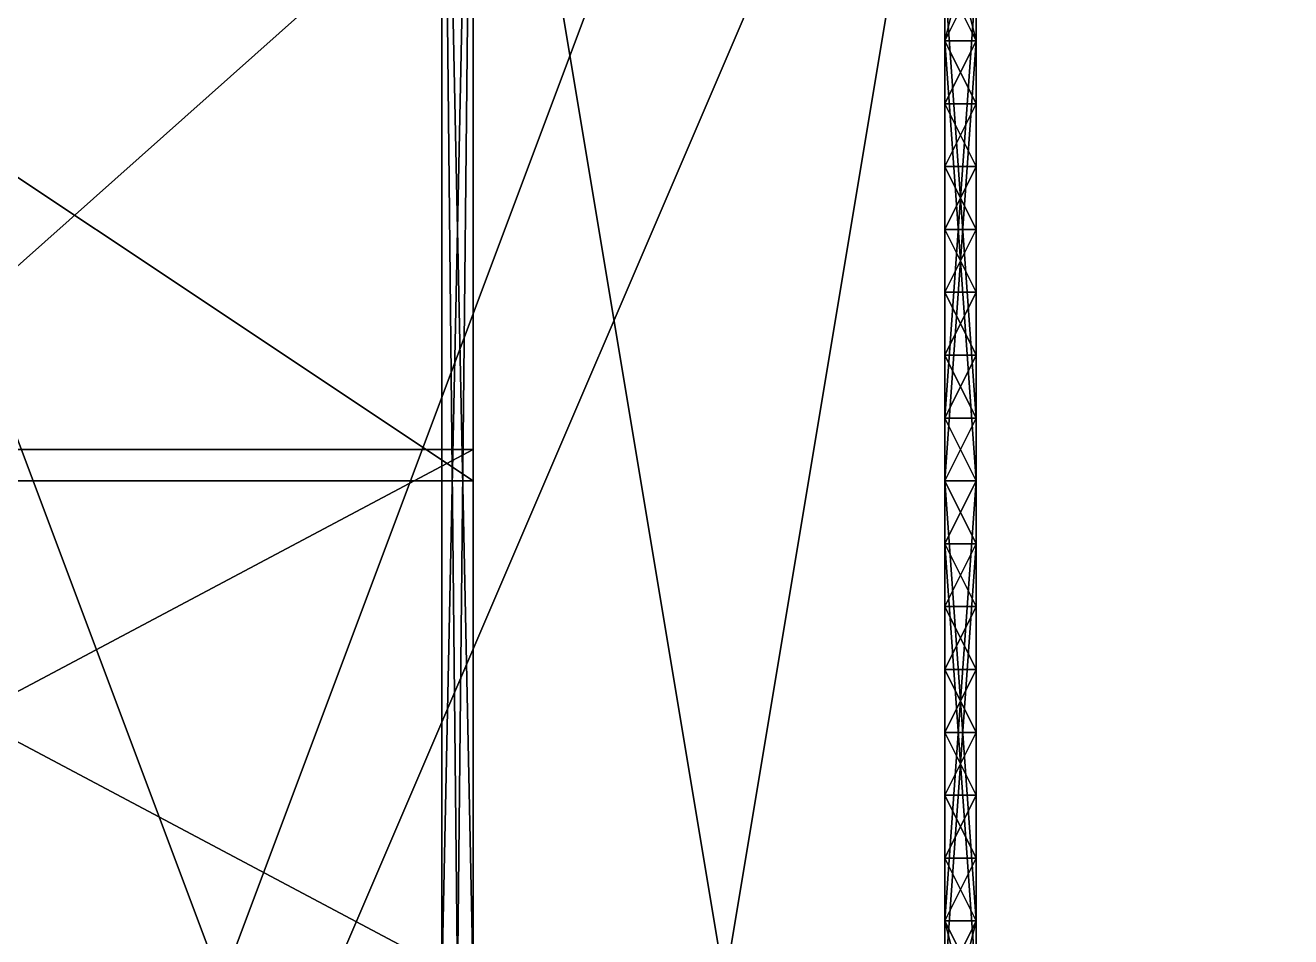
# Model space of a CAD drawing. Extents: x -3136 to 3456, y -896 to 5632.
# Drawn here: x -484 to 160, y 1048 to 1512 of the extents above; entities that cross this region are included whole.
import ezdxf

# ---------------------------------------------------------------- set-up
doc = ezdxf.new("R2010")
doc.units = 0

msp = doc.modelspace()

# ---------------------------------------------------------------- meshes
at = {"layer": 'OBJECT002', "color": 50}
mesh = msp.add_polyface(dxfattribs=at)
corners = [(-272, 256, 128), (-272, 1792, 128), (-256, 1792, 128), (-256, 256, 128), (-272, 1792), (-272, 256), (-256, 256), (-256, 1792)]
mesh.append_faces([[corners[k] for k in face] for face in [(1, 3, 0), (5, 7, 4), (4, 0, 5), (6, 2, 7), (7, 1, 4), (5, 3, 6)]], dxfattribs={"vtx0": -1})
mesh.append_faces([[corners[k] for k in face] for face in [(1, 2, 3), (5, 6, 7), (4, 1, 0), (6, 3, 2), (7, 2, 1), (5, 0, 3)]], dxfattribs={"vtx2": -1})
at = {"layer": 'OBJECT003', "color": 50}
mesh = msp.add_polyface(dxfattribs=at)
corners = [(-272, 256, 416), (-272, 1792, 416), (-256, 1792, 416), (-256, 256, 416), (-272, 1792, 288), (-272, 256, 288), (-256, 256, 288), (-256, 1792, 288)]
mesh.append_faces([[corners[k] for k in face] for face in [(1, 3, 0), (5, 7, 4), (4, 0, 5), (6, 2, 7), (7, 1, 4), (5, 3, 6)]], dxfattribs={"vtx0": -1})
mesh.append_faces([[corners[k] for k in face] for face in [(1, 2, 3), (5, 6, 7), (4, 1, 0), (6, 3, 2), (7, 2, 1), (5, 0, 3)]], dxfattribs={"vtx2": -1})
at = {"layer": 'OBJECT008', "color": 50}
mesh = msp.add_polyface(dxfattribs=at)
corners = [(-272, 1024, 560), (-272, 1792, 560), (-256, 1792, 560), (-256, 1024, 560), (-272, 1792, 432), (-272, 1024, 432), (-256, 1024, 432), (-256, 1792, 432)]
mesh.append_faces([[corners[k] for k in face] for face in [(1, 3, 0), (5, 7, 4), (4, 0, 5), (6, 2, 7), (7, 1, 4), (5, 3, 6)]], dxfattribs={"vtx0": -1})
mesh.append_faces([[corners[k] for k in face] for face in [(1, 2, 3), (5, 6, 7), (4, 1, 0), (6, 3, 2), (7, 2, 1), (5, 0, 3)]], dxfattribs={"vtx2": -1})
at = {"layer": 'OBJECT018', "color": 50}
mesh = msp.add_polyface(dxfattribs=at)
corners = [(-256, 1024, 576), (-768, 1024, 576), (-768, 1296, 576), (-256, 1296, 576), (-256, 1296, 560), (-768, 1296, 560), (-768, 1024, 560), (-256, 1024, 560)]
mesh.append_faces([[corners[k] for k in face] for face in [(1, 3, 0), (5, 7, 4), (5, 1, 6), (4, 2, 5), (6, 0, 7), (7, 3, 4)]], dxfattribs={"vtx0": -1})
mesh.append_faces([[corners[k] for k in face] for face in [(1, 2, 3), (5, 6, 7), (5, 2, 1), (4, 3, 2), (6, 1, 0), (7, 0, 3)]], dxfattribs={"vtx2": -1})
at = {"layer": 'OBJECT019', "color": 50}
mesh = msp.add_polyface(dxfattribs=at)
corners = [(-1024, 1280, 576), (-1024, 1792, 576), (-256, 1792, 576), (-256, 1280, 576), (-1024, 1792, 560), (-1024, 1280, 560), (-256, 1280, 560), (-256, 1792, 560)]
mesh.append_faces([[corners[k] for k in face] for face in [(1, 3, 0), (5, 7, 4), (4, 0, 5), (6, 2, 7), (5, 3, 6), (7, 1, 4)]], dxfattribs={"vtx0": -1})
mesh.append_faces([[corners[k] for k in face] for face in [(1, 2, 3), (5, 6, 7), (4, 1, 0), (6, 3, 2), (5, 0, 3), (7, 2, 1)]], dxfattribs={"vtx2": -1})
at = {"layer": 'OBJECT030', "color": 50}
mesh = msp.add_polyface(dxfattribs=at)
corners = [(-16, 1504, 128), (-16, 1536, 128), (0, 1536, 128), (0, 1504, 128), (-16, 1312), (-16, 1280), (0, 1280), (0, 1312)]
mesh.append_faces([[corners[k] for k in face] for face in [(1, 3, 0), (5, 7, 4), (6, 2, 7), (4, 0, 5), (1, 7, 2), (5, 3, 6)]], dxfattribs={"vtx0": -1})
mesh.append_faces([[corners[k] for k in face] for face in [(1, 2, 3), (5, 6, 7), (6, 3, 2), (4, 1, 0), (1, 4, 7), (5, 0, 3)]], dxfattribs={"vtx2": -1})
at = {"layer": 'OBJECT031', "color": 50}
mesh = msp.add_polyface(dxfattribs=at)
corners = [(-16, 1024, 128), (-16, 1056, 128), (0, 1056, 128), (0, 1024, 128), (-16, 1280), (-16, 1248), (0, 1248), (0, 1280)]
mesh.append_faces([[corners[k] for k in face] for face in [(1, 3, 0), (5, 7, 4), (4, 0, 5), (6, 2, 7), (5, 3, 6), (1, 7, 2)]], dxfattribs={"vtx0": -1})
mesh.append_faces([[corners[k] for k in face] for face in [(1, 2, 3), (5, 6, 7), (4, 1, 0), (6, 3, 2), (5, 0, 3), (1, 4, 7)]], dxfattribs={"vtx2": -1})
at = {"layer": 'OBJECT038', "color": 50}
mesh = msp.add_polyface(dxfattribs=at)
corners = [(-16, 1536, 288), (-16, 1504, 288), (0, 1504, 288), (0, 1536, 288), (-16, 1280, 416), (-16, 1312, 416), (0, 1312, 416), (0, 1280, 416)]
mesh.append_faces([[corners[k] for k in face] for face in [(1, 3, 0), (5, 7, 4), (0, 4, 1), (2, 6, 3), (5, 3, 6), (1, 7, 2)]], dxfattribs={"vtx0": -1})
mesh.append_faces([[corners[k] for k in face] for face in [(1, 2, 3), (5, 6, 7), (0, 5, 4), (2, 7, 6), (5, 0, 3), (1, 4, 7)]], dxfattribs={"vtx2": -1})
at = {"layer": 'OBJECT039', "color": 50}
mesh = msp.add_polyface(dxfattribs=at)
corners = [(-16, 1056, 288), (-16, 1024, 288), (0, 1024, 288), (0, 1056, 288), (-16, 1248, 416), (-16, 1280, 416), (0, 1280, 416), (0, 1248, 416)]
mesh.append_faces([[corners[k] for k in face] for face in [(1, 3, 0), (5, 7, 4), (2, 6, 3), (0, 4, 1), (1, 7, 2), (5, 3, 6)]], dxfattribs={"vtx0": -1})
mesh.append_faces([[corners[k] for k in face] for face in [(1, 2, 3), (5, 6, 7), (2, 7, 6), (0, 5, 4), (1, 4, 7), (5, 0, 3)]], dxfattribs={"vtx2": -1})
at = {"layer": 'OBJECT053', "color": 50}
mesh = msp.add_polyface(dxfattribs=at)
corners = [(-768, 2048, 144), (0, 2048, 144), (0, 0, 144), (-768, 0, 144), (-768, 0, 128), (0, 0, 128), (0, 2048, 128), (-768, 2048, 128)]
mesh.append_faces([[corners[k] for k in face] for face in [(1, 3, 0), (5, 7, 4), (5, 1, 6), (6, 0, 7), (4, 2, 5), (7, 3, 4)]], dxfattribs={"vtx0": -1})
mesh.append_faces([[corners[k] for k in face] for face in [(1, 2, 3), (5, 6, 7), (5, 2, 1), (6, 1, 0), (4, 3, 2), (7, 0, 3)]], dxfattribs={"vtx2": -1})
at = {"layer": 'OBJECT067', "color": 50}
mesh = msp.add_polyface(dxfattribs=at)
corners = [(-2944, -896, 2176), (-2944, 5504, 2176), (3456, 5504, 2176), (3456, -896, 2176), (-2944, 5504, 2048), (-2944, -896, 2048), (3456, -896, 2048), (3456, 5504, 2048)]
mesh.append_faces([[corners[k] for k in face] for face in [(1, 3, 0), (5, 7, 4), (4, 0, 5), (6, 2, 7), (7, 1, 4), (5, 3, 6)]], dxfattribs={"vtx0": -1})
mesh.append_faces([[corners[k] for k in face] for face in [(1, 2, 3), (5, 6, 7), (4, 1, 0), (6, 3, 2), (7, 2, 1), (5, 0, 3)]], dxfattribs={"vtx2": -1})
at = {"layer": 'OBJECT068', "color": 50}
mesh = msp.add_polyface(dxfattribs=at)
corners = [(-16, 992, 272), (-16, 1056, 272), (0, 1056, 272), (0, 992, 272), (-16, 1056, 144), (-16, 992, 144), (0, 992, 144), (0, 1056, 144)]
mesh.append_faces([[corners[k] for k in face] for face in [(1, 3, 0), (5, 7, 4), (4, 0, 5), (6, 2, 7), (5, 3, 6), (7, 1, 4)]], dxfattribs={"vtx0": -1})
mesh.append_faces([[corners[k] for k in face] for face in [(1, 2, 3), (5, 6, 7), (4, 1, 0), (6, 3, 2), (5, 0, 3), (7, 2, 1)]], dxfattribs={"vtx2": -1})
at = {"layer": 'OBJECT071', "color": 50}
mesh = msp.add_polyface(dxfattribs=at)
corners = [(-16, 1504, 272), (-16, 1568, 272), (0, 1568, 272), (0, 1504, 272), (-16, 1568, 144), (-16, 1504, 144), (0, 1504, 144), (0, 1568, 144)]
mesh.append_faces([[corners[k] for k in face] for face in [(1, 3, 0), (5, 7, 4), (4, 0, 5), (6, 2, 7), (5, 3, 6), (7, 1, 4)]], dxfattribs={"vtx0": -1})
mesh.append_faces([[corners[k] for k in face] for face in [(1, 2, 3), (5, 6, 7), (4, 1, 0), (6, 3, 2), (5, 0, 3), (7, 2, 1)]], dxfattribs={"vtx2": -1})
at = {"layer": 'OBJECT075', "color": 50}
mesh = msp.add_polyface(dxfattribs=at)
corners = [(-16, 1472, 272), (-16, 1472, 256), (-16, 1504, 256), (-16, 1504, 272), (0, 1504, 272), (0, 1504, 256), (0, 1472, 256), (0, 1472, 272)]
mesh.append_faces([[corners[k] for k in face] for face in [(1, 3, 0), (5, 7, 4), (2, 4, 3), (6, 0, 7), (3, 7, 0), (1, 5, 2)]], dxfattribs={"vtx0": -1})
mesh.append_faces([[corners[k] for k in face] for face in [(1, 2, 3), (5, 6, 7), (2, 5, 4), (6, 1, 0), (3, 4, 7), (1, 6, 5)]], dxfattribs={"vtx2": -1})
at = {"layer": 'OBJECT076', "color": 50}
mesh = msp.add_polyface(dxfattribs=at)
corners = [(-16, 1472, 256), (-16, 1472, 168), (-16, 1504, 168), (-16, 1504, 256), (0, 1504, 256), (0, 1504, 168), (0, 1472, 168), (0, 1472, 256)]
mesh.append_faces([[corners[k] for k in face] for face in [(1, 3, 0), (5, 7, 4), (2, 4, 3), (6, 0, 7), (3, 7, 0), (1, 5, 2)]], dxfattribs={"vtx0": -1})
mesh.append_faces([[corners[k] for k in face] for face in [(1, 2, 3), (5, 6, 7), (2, 5, 4), (6, 1, 0), (3, 4, 7), (1, 6, 5)]], dxfattribs={"vtx2": -1})
at = {"layer": 'OBJECT077', "color": 50}
mesh = msp.add_polyface(dxfattribs=at)
corners = [(-16, 1472, 168), (-16, 1472, 144), (-16, 1504, 144), (-16, 1504, 168), (0, 1504, 168), (0, 1504, 144), (0, 1472, 144), (0, 1472, 168)]
mesh.append_faces([[corners[k] for k in face] for face in [(1, 3, 0), (5, 7, 4), (2, 4, 3), (6, 0, 7), (1, 5, 2), (3, 7, 0)]], dxfattribs={"vtx0": -1})
mesh.append_faces([[corners[k] for k in face] for face in [(1, 2, 3), (5, 6, 7), (2, 5, 4), (6, 1, 0), (1, 6, 5), (3, 4, 7)]], dxfattribs={"vtx2": -1})
at = {"layer": 'OBJECT078', "color": 50}
mesh = msp.add_polyface(dxfattribs=at)
corners = [(-16, 1440, 272), (-16, 1440, 256), (-16, 1472, 256), (-16, 1472, 272), (0, 1472, 272), (0, 1472, 256), (0, 1440, 256), (0, 1440, 272)]
mesh.append_faces([[corners[k] for k in face] for face in [(1, 3, 0), (5, 7, 4), (6, 0, 7), (2, 4, 3), (3, 7, 0), (1, 5, 2)]], dxfattribs={"vtx0": -1})
mesh.append_faces([[corners[k] for k in face] for face in [(1, 2, 3), (5, 6, 7), (6, 1, 0), (2, 5, 4), (3, 4, 7), (1, 6, 5)]], dxfattribs={"vtx2": -1})
at = {"layer": 'OBJECT079', "color": 50}
mesh = msp.add_polyface(dxfattribs=at)
corners = [(-16, 1440, 256), (-16, 1440, 168), (-16, 1472, 168), (-16, 1472, 256), (0, 1472, 256), (0, 1472, 168), (0, 1440, 168), (0, 1440, 256)]
mesh.append_faces([[corners[k] for k in face] for face in [(1, 3, 0), (5, 7, 4), (6, 0, 7), (2, 4, 3), (3, 7, 0), (1, 5, 2)]], dxfattribs={"vtx0": -1})
mesh.append_faces([[corners[k] for k in face] for face in [(1, 2, 3), (5, 6, 7), (6, 1, 0), (2, 5, 4), (3, 4, 7), (1, 6, 5)]], dxfattribs={"vtx2": -1})
at = {"layer": 'OBJECT080', "color": 50}
mesh = msp.add_polyface(dxfattribs=at)
corners = [(-16, 1440, 168), (-16, 1440, 144), (-16, 1472, 144), (-16, 1472, 168), (0, 1472, 168), (0, 1472, 144), (0, 1440, 144), (0, 1440, 168)]
mesh.append_faces([[corners[k] for k in face] for face in [(1, 3, 0), (5, 7, 4), (6, 0, 7), (2, 4, 3), (1, 5, 2), (3, 7, 0)]], dxfattribs={"vtx0": -1})
mesh.append_faces([[corners[k] for k in face] for face in [(1, 2, 3), (5, 6, 7), (6, 1, 0), (2, 5, 4), (1, 6, 5), (3, 4, 7)]], dxfattribs={"vtx2": -1})
at = {"layer": 'OBJECT081', "color": 50}
mesh = msp.add_polyface(dxfattribs=at)
corners = [(-16, 1408, 272), (-16, 1408, 256), (-16, 1440, 256), (-16, 1440, 272), (0, 1440, 272), (0, 1440, 256), (0, 1408, 256), (0, 1408, 272)]
mesh.append_faces([[corners[k] for k in face] for face in [(1, 3, 0), (5, 7, 4), (6, 0, 7), (2, 4, 3), (3, 7, 0), (1, 5, 2)]], dxfattribs={"vtx0": -1})
mesh.append_faces([[corners[k] for k in face] for face in [(1, 2, 3), (5, 6, 7), (6, 1, 0), (2, 5, 4), (3, 4, 7), (1, 6, 5)]], dxfattribs={"vtx2": -1})
at = {"layer": 'OBJECT082', "color": 50}
mesh = msp.add_polyface(dxfattribs=at)
corners = [(-16, 1408, 256), (-16, 1408, 168), (-16, 1440, 168), (-16, 1440, 256), (0, 1440, 256), (0, 1440, 168), (0, 1408, 168), (0, 1408, 256)]
mesh.append_faces([[corners[k] for k in face] for face in [(1, 3, 0), (5, 7, 4), (6, 0, 7), (2, 4, 3), (3, 7, 0), (1, 5, 2)]], dxfattribs={"vtx0": -1})
mesh.append_faces([[corners[k] for k in face] for face in [(1, 2, 3), (5, 6, 7), (6, 1, 0), (2, 5, 4), (3, 4, 7), (1, 6, 5)]], dxfattribs={"vtx2": -1})
at = {"layer": 'OBJECT083', "color": 50}
mesh = msp.add_polyface(dxfattribs=at)
corners = [(-16, 1408, 168), (-16, 1408, 144), (-16, 1440, 144), (-16, 1440, 168), (0, 1440, 168), (0, 1440, 144), (0, 1408, 144), (0, 1408, 168)]
mesh.append_faces([[corners[k] for k in face] for face in [(1, 3, 0), (5, 7, 4), (6, 0, 7), (2, 4, 3), (1, 5, 2), (3, 7, 0)]], dxfattribs={"vtx0": -1})
mesh.append_faces([[corners[k] for k in face] for face in [(1, 2, 3), (5, 6, 7), (6, 1, 0), (2, 5, 4), (1, 6, 5), (3, 4, 7)]], dxfattribs={"vtx2": -1})
at = {"layer": 'OBJECT084', "color": 50}
mesh = msp.add_polyface(dxfattribs=at)
corners = [(-16, 1376, 272), (-16, 1376, 256), (-16, 1408, 256), (-16, 1408, 272), (0, 1408, 272), (0, 1408, 256), (0, 1376, 256), (0, 1376, 272)]
mesh.append_faces([[corners[k] for k in face] for face in [(1, 3, 0), (5, 7, 4), (6, 0, 7), (2, 4, 3), (3, 7, 0), (1, 5, 2)]], dxfattribs={"vtx0": -1})
mesh.append_faces([[corners[k] for k in face] for face in [(1, 2, 3), (5, 6, 7), (6, 1, 0), (2, 5, 4), (3, 4, 7), (1, 6, 5)]], dxfattribs={"vtx2": -1})
at = {"layer": 'OBJECT085', "color": 50}
mesh = msp.add_polyface(dxfattribs=at)
corners = [(-16, 1376, 256), (-16, 1376, 168), (-16, 1408, 168), (-16, 1408, 256), (0, 1408, 256), (0, 1408, 168), (0, 1376, 168), (0, 1376, 256)]
mesh.append_faces([[corners[k] for k in face] for face in [(1, 3, 0), (5, 7, 4), (6, 0, 7), (2, 4, 3), (3, 7, 0), (1, 5, 2)]], dxfattribs={"vtx0": -1})
mesh.append_faces([[corners[k] for k in face] for face in [(1, 2, 3), (5, 6, 7), (6, 1, 0), (2, 5, 4), (3, 4, 7), (1, 6, 5)]], dxfattribs={"vtx2": -1})
at = {"layer": 'OBJECT086', "color": 50}
mesh = msp.add_polyface(dxfattribs=at)
corners = [(-16, 1376, 168), (-16, 1376, 144), (-16, 1408, 144), (-16, 1408, 168), (0, 1408, 168), (0, 1408, 144), (0, 1376, 144), (0, 1376, 168)]
mesh.append_faces([[corners[k] for k in face] for face in [(1, 3, 0), (5, 7, 4), (6, 0, 7), (2, 4, 3), (1, 5, 2), (3, 7, 0)]], dxfattribs={"vtx0": -1})
mesh.append_faces([[corners[k] for k in face] for face in [(1, 2, 3), (5, 6, 7), (6, 1, 0), (2, 5, 4), (1, 6, 5), (3, 4, 7)]], dxfattribs={"vtx2": -1})
at = {"layer": 'OBJECT087', "color": 50}
mesh = msp.add_polyface(dxfattribs=at)
corners = [(-16, 1344, 272), (-16, 1344, 256), (-16, 1376, 256), (-16, 1376, 272), (0, 1376, 272), (0, 1376, 256), (0, 1344, 256), (0, 1344, 272)]
mesh.append_faces([[corners[k] for k in face] for face in [(1, 3, 0), (5, 7, 4), (6, 0, 7), (2, 4, 3), (3, 7, 0), (1, 5, 2)]], dxfattribs={"vtx0": -1})
mesh.append_faces([[corners[k] for k in face] for face in [(1, 2, 3), (5, 6, 7), (6, 1, 0), (2, 5, 4), (3, 4, 7), (1, 6, 5)]], dxfattribs={"vtx2": -1})
at = {"layer": 'OBJECT088', "color": 50}
mesh = msp.add_polyface(dxfattribs=at)
corners = [(-16, 1344, 256), (-16, 1344, 168), (-16, 1376, 168), (-16, 1376, 256), (0, 1376, 256), (0, 1376, 168), (0, 1344, 168), (0, 1344, 256)]
mesh.append_faces([[corners[k] for k in face] for face in [(1, 3, 0), (5, 7, 4), (6, 0, 7), (2, 4, 3), (3, 7, 0), (1, 5, 2)]], dxfattribs={"vtx0": -1})
mesh.append_faces([[corners[k] for k in face] for face in [(1, 2, 3), (5, 6, 7), (6, 1, 0), (2, 5, 4), (3, 4, 7), (1, 6, 5)]], dxfattribs={"vtx2": -1})
at = {"layer": 'OBJECT089', "color": 50}
mesh = msp.add_polyface(dxfattribs=at)
corners = [(-16, 1344, 168), (-16, 1344, 144), (-16, 1376, 144), (-16, 1376, 168), (0, 1376, 168), (0, 1376, 144), (0, 1344, 144), (0, 1344, 168)]
mesh.append_faces([[corners[k] for k in face] for face in [(1, 3, 0), (5, 7, 4), (6, 0, 7), (2, 4, 3), (1, 5, 2), (3, 7, 0)]], dxfattribs={"vtx0": -1})
mesh.append_faces([[corners[k] for k in face] for face in [(1, 2, 3), (5, 6, 7), (6, 1, 0), (2, 5, 4), (1, 6, 5), (3, 4, 7)]], dxfattribs={"vtx2": -1})
at = {"layer": 'OBJECT090', "color": 50}
mesh = msp.add_polyface(dxfattribs=at)
corners = [(-16, 1312, 272), (-16, 1312, 256), (-16, 1344, 256), (-16, 1344, 272), (0, 1344, 272), (0, 1344, 256), (0, 1312, 256), (0, 1312, 272)]
mesh.append_faces([[corners[k] for k in face] for face in [(1, 3, 0), (5, 7, 4), (6, 0, 7), (2, 4, 3), (3, 7, 0), (1, 5, 2)]], dxfattribs={"vtx0": -1})
mesh.append_faces([[corners[k] for k in face] for face in [(1, 2, 3), (5, 6, 7), (6, 1, 0), (2, 5, 4), (3, 4, 7), (1, 6, 5)]], dxfattribs={"vtx2": -1})
at = {"layer": 'OBJECT091', "color": 50}
mesh = msp.add_polyface(dxfattribs=at)
corners = [(-16, 1312, 256), (-16, 1312, 168), (-16, 1344, 168), (-16, 1344, 256), (0, 1344, 256), (0, 1344, 168), (0, 1312, 168), (0, 1312, 256)]
mesh.append_faces([[corners[k] for k in face] for face in [(1, 3, 0), (5, 7, 4), (6, 0, 7), (2, 4, 3), (3, 7, 0), (1, 5, 2)]], dxfattribs={"vtx0": -1})
mesh.append_faces([[corners[k] for k in face] for face in [(1, 2, 3), (5, 6, 7), (6, 1, 0), (2, 5, 4), (3, 4, 7), (1, 6, 5)]], dxfattribs={"vtx2": -1})
at = {"layer": 'OBJECT092', "color": 50}
mesh = msp.add_polyface(dxfattribs=at)
corners = [(-16, 1312, 168), (-16, 1312, 144), (-16, 1344, 144), (-16, 1344, 168), (0, 1344, 168), (0, 1344, 144), (0, 1312, 144), (0, 1312, 168)]
mesh.append_faces([[corners[k] for k in face] for face in [(1, 3, 0), (5, 7, 4), (6, 0, 7), (2, 4, 3), (1, 5, 2), (3, 7, 0)]], dxfattribs={"vtx0": -1})
mesh.append_faces([[corners[k] for k in face] for face in [(1, 2, 3), (5, 6, 7), (6, 1, 0), (2, 5, 4), (1, 6, 5), (3, 4, 7)]], dxfattribs={"vtx2": -1})
at = {"layer": 'OBJECT093', "color": 50}
mesh = msp.add_polyface(dxfattribs=at)
corners = [(-16, 1280, 272), (-16, 1280, 256), (-16, 1312, 256), (-16, 1312, 272), (0, 1312, 272), (0, 1312, 256), (0, 1280, 256), (0, 1280, 272)]
mesh.append_faces([[corners[k] for k in face] for face in [(1, 3, 0), (5, 7, 4), (6, 0, 7), (2, 4, 3), (3, 7, 0), (1, 5, 2)]], dxfattribs={"vtx0": -1})
mesh.append_faces([[corners[k] for k in face] for face in [(1, 2, 3), (5, 6, 7), (6, 1, 0), (2, 5, 4), (3, 4, 7), (1, 6, 5)]], dxfattribs={"vtx2": -1})
at = {"layer": 'OBJECT094', "color": 50}
mesh = msp.add_polyface(dxfattribs=at)
corners = [(-16, 1280, 256), (-16, 1280, 168), (-16, 1312, 168), (-16, 1312, 256), (0, 1312, 256), (0, 1312, 168), (0, 1280, 168), (0, 1280, 256)]
mesh.append_faces([[corners[k] for k in face] for face in [(1, 3, 0), (5, 7, 4), (6, 0, 7), (2, 4, 3), (3, 7, 0), (1, 5, 2)]], dxfattribs={"vtx0": -1})
mesh.append_faces([[corners[k] for k in face] for face in [(1, 2, 3), (5, 6, 7), (6, 1, 0), (2, 5, 4), (3, 4, 7), (1, 6, 5)]], dxfattribs={"vtx2": -1})
at = {"layer": 'OBJECT095', "color": 50}
mesh = msp.add_polyface(dxfattribs=at)
corners = [(-16, 1280, 168), (-16, 1280, 144), (-16, 1312, 144), (-16, 1312, 168), (0, 1312, 168), (0, 1312, 144), (0, 1280, 144), (0, 1280, 168)]
mesh.append_faces([[corners[k] for k in face] for face in [(1, 3, 0), (5, 7, 4), (6, 0, 7), (2, 4, 3), (1, 5, 2), (3, 7, 0)]], dxfattribs={"vtx0": -1})
mesh.append_faces([[corners[k] for k in face] for face in [(1, 2, 3), (5, 6, 7), (6, 1, 0), (2, 5, 4), (1, 6, 5), (3, 4, 7)]], dxfattribs={"vtx2": -1})
at = {"layer": 'OBJECT096', "color": 50}
mesh = msp.add_polyface(dxfattribs=at)
corners = [(-16, 1248, 272), (-16, 1248, 256), (-16, 1280, 256), (-16, 1280, 272), (0, 1280, 272), (0, 1280, 256), (0, 1248, 256), (0, 1248, 272)]
mesh.append_faces([[corners[k] for k in face] for face in [(1, 3, 0), (5, 7, 4), (6, 0, 7), (2, 4, 3), (3, 7, 0), (1, 5, 2)]], dxfattribs={"vtx0": -1})
mesh.append_faces([[corners[k] for k in face] for face in [(1, 2, 3), (5, 6, 7), (6, 1, 0), (2, 5, 4), (3, 4, 7), (1, 6, 5)]], dxfattribs={"vtx2": -1})
at = {"layer": 'OBJECT097', "color": 50}
mesh = msp.add_polyface(dxfattribs=at)
corners = [(-16, 1248, 256), (-16, 1248, 168), (-16, 1280, 168), (-16, 1280, 256), (0, 1280, 256), (0, 1280, 168), (0, 1248, 168), (0, 1248, 256)]
mesh.append_faces([[corners[k] for k in face] for face in [(1, 3, 0), (5, 7, 4), (6, 0, 7), (2, 4, 3), (3, 7, 0), (1, 5, 2)]], dxfattribs={"vtx0": -1})
mesh.append_faces([[corners[k] for k in face] for face in [(1, 2, 3), (5, 6, 7), (6, 1, 0), (2, 5, 4), (3, 4, 7), (1, 6, 5)]], dxfattribs={"vtx2": -1})
at = {"layer": 'OBJECT098', "color": 50}
mesh = msp.add_polyface(dxfattribs=at)
corners = [(-16, 1248, 168), (-16, 1248, 144), (-16, 1280, 144), (-16, 1280, 168), (0, 1280, 168), (0, 1280, 144), (0, 1248, 144), (0, 1248, 168)]
mesh.append_faces([[corners[k] for k in face] for face in [(1, 3, 0), (5, 7, 4), (6, 0, 7), (2, 4, 3), (1, 5, 2), (3, 7, 0)]], dxfattribs={"vtx0": -1})
mesh.append_faces([[corners[k] for k in face] for face in [(1, 2, 3), (5, 6, 7), (6, 1, 0), (2, 5, 4), (1, 6, 5), (3, 4, 7)]], dxfattribs={"vtx2": -1})
at = {"layer": 'OBJECT099', "color": 50}
mesh = msp.add_polyface(dxfattribs=at)
corners = [(-16, 1216, 272), (-16, 1216, 256), (-16, 1248, 256), (-16, 1248, 272), (0, 1248, 272), (0, 1248, 256), (0, 1216, 256), (0, 1216, 272)]
mesh.append_faces([[corners[k] for k in face] for face in [(1, 3, 0), (5, 7, 4), (6, 0, 7), (2, 4, 3), (3, 7, 0), (1, 5, 2)]], dxfattribs={"vtx0": -1})
mesh.append_faces([[corners[k] for k in face] for face in [(1, 2, 3), (5, 6, 7), (6, 1, 0), (2, 5, 4), (3, 4, 7), (1, 6, 5)]], dxfattribs={"vtx2": -1})
at = {"layer": 'OBJECT100', "color": 50}
mesh = msp.add_polyface(dxfattribs=at)
corners = [(-16, 1216, 256), (-16, 1216, 168), (-16, 1248, 168), (-16, 1248, 256), (0, 1248, 256), (0, 1248, 168), (0, 1216, 168), (0, 1216, 256)]
mesh.append_faces([[corners[k] for k in face] for face in [(1, 3, 0), (5, 7, 4), (6, 0, 7), (2, 4, 3), (3, 7, 0), (1, 5, 2)]], dxfattribs={"vtx0": -1})
mesh.append_faces([[corners[k] for k in face] for face in [(1, 2, 3), (5, 6, 7), (6, 1, 0), (2, 5, 4), (3, 4, 7), (1, 6, 5)]], dxfattribs={"vtx2": -1})
at = {"layer": 'OBJECT101', "color": 50}
mesh = msp.add_polyface(dxfattribs=at)
corners = [(-16, 1216, 168), (-16, 1216, 144), (-16, 1248, 144), (-16, 1248, 168), (0, 1248, 168), (0, 1248, 144), (0, 1216, 144), (0, 1216, 168)]
mesh.append_faces([[corners[k] for k in face] for face in [(1, 3, 0), (5, 7, 4), (6, 0, 7), (2, 4, 3), (1, 5, 2), (3, 7, 0)]], dxfattribs={"vtx0": -1})
mesh.append_faces([[corners[k] for k in face] for face in [(1, 2, 3), (5, 6, 7), (6, 1, 0), (2, 5, 4), (1, 6, 5), (3, 4, 7)]], dxfattribs={"vtx2": -1})
at = {"layer": 'OBJECT102', "color": 50}
mesh = msp.add_polyface(dxfattribs=at)
corners = [(-16, 1184, 272), (-16, 1184, 256), (-16, 1216, 256), (-16, 1216, 272), (0, 1216, 272), (0, 1216, 256), (0, 1184, 256), (0, 1184, 272)]
mesh.append_faces([[corners[k] for k in face] for face in [(1, 3, 0), (5, 7, 4), (6, 0, 7), (2, 4, 3), (3, 7, 0), (1, 5, 2)]], dxfattribs={"vtx0": -1})
mesh.append_faces([[corners[k] for k in face] for face in [(1, 2, 3), (5, 6, 7), (6, 1, 0), (2, 5, 4), (3, 4, 7), (1, 6, 5)]], dxfattribs={"vtx2": -1})
at = {"layer": 'OBJECT103', "color": 50}
mesh = msp.add_polyface(dxfattribs=at)
corners = [(-16, 1184, 256), (-16, 1184, 168), (-16, 1216, 168), (-16, 1216, 256), (0, 1216, 256), (0, 1216, 168), (0, 1184, 168), (0, 1184, 256)]
mesh.append_faces([[corners[k] for k in face] for face in [(1, 3, 0), (5, 7, 4), (6, 0, 7), (2, 4, 3), (3, 7, 0), (1, 5, 2)]], dxfattribs={"vtx0": -1})
mesh.append_faces([[corners[k] for k in face] for face in [(1, 2, 3), (5, 6, 7), (6, 1, 0), (2, 5, 4), (3, 4, 7), (1, 6, 5)]], dxfattribs={"vtx2": -1})
at = {"layer": 'OBJECT104', "color": 50}
mesh = msp.add_polyface(dxfattribs=at)
corners = [(-16, 1184, 168), (-16, 1184, 144), (-16, 1216, 144), (-16, 1216, 168), (0, 1216, 168), (0, 1216, 144), (0, 1184, 144), (0, 1184, 168)]
mesh.append_faces([[corners[k] for k in face] for face in [(1, 3, 0), (5, 7, 4), (6, 0, 7), (2, 4, 3), (1, 5, 2), (3, 7, 0)]], dxfattribs={"vtx0": -1})
mesh.append_faces([[corners[k] for k in face] for face in [(1, 2, 3), (5, 6, 7), (6, 1, 0), (2, 5, 4), (1, 6, 5), (3, 4, 7)]], dxfattribs={"vtx2": -1})
at = {"layer": 'OBJECT105', "color": 50}
mesh = msp.add_polyface(dxfattribs=at)
corners = [(-16, 1152, 272), (-16, 1152, 256), (-16, 1184, 256), (-16, 1184, 272), (0, 1184, 272), (0, 1184, 256), (0, 1152, 256), (0, 1152, 272)]
mesh.append_faces([[corners[k] for k in face] for face in [(1, 3, 0), (5, 7, 4), (6, 0, 7), (2, 4, 3), (3, 7, 0), (1, 5, 2)]], dxfattribs={"vtx0": -1})
mesh.append_faces([[corners[k] for k in face] for face in [(1, 2, 3), (5, 6, 7), (6, 1, 0), (2, 5, 4), (3, 4, 7), (1, 6, 5)]], dxfattribs={"vtx2": -1})
at = {"layer": 'OBJECT106', "color": 50}
mesh = msp.add_polyface(dxfattribs=at)
corners = [(-16, 1152, 256), (-16, 1152, 168), (-16, 1184, 168), (-16, 1184, 256), (0, 1184, 256), (0, 1184, 168), (0, 1152, 168), (0, 1152, 256)]
mesh.append_faces([[corners[k] for k in face] for face in [(1, 3, 0), (5, 7, 4), (6, 0, 7), (2, 4, 3), (3, 7, 0), (1, 5, 2)]], dxfattribs={"vtx0": -1})
mesh.append_faces([[corners[k] for k in face] for face in [(1, 2, 3), (5, 6, 7), (6, 1, 0), (2, 5, 4), (3, 4, 7), (1, 6, 5)]], dxfattribs={"vtx2": -1})
at = {"layer": 'OBJECT107', "color": 50}
mesh = msp.add_polyface(dxfattribs=at)
corners = [(-16, 1152, 168), (-16, 1152, 144), (-16, 1184, 144), (-16, 1184, 168), (0, 1184, 168), (0, 1184, 144), (0, 1152, 144), (0, 1152, 168)]
mesh.append_faces([[corners[k] for k in face] for face in [(1, 3, 0), (5, 7, 4), (6, 0, 7), (2, 4, 3), (1, 5, 2), (3, 7, 0)]], dxfattribs={"vtx0": -1})
mesh.append_faces([[corners[k] for k in face] for face in [(1, 2, 3), (5, 6, 7), (6, 1, 0), (2, 5, 4), (1, 6, 5), (3, 4, 7)]], dxfattribs={"vtx2": -1})
at = {"layer": 'OBJECT108', "color": 50}
mesh = msp.add_polyface(dxfattribs=at)
corners = [(-16, 1120, 272), (-16, 1120, 256), (-16, 1152, 256), (-16, 1152, 272), (0, 1152, 272), (0, 1152, 256), (0, 1120, 256), (0, 1120, 272)]
mesh.append_faces([[corners[k] for k in face] for face in [(1, 3, 0), (5, 7, 4), (6, 0, 7), (2, 4, 3), (3, 7, 0), (1, 5, 2)]], dxfattribs={"vtx0": -1})
mesh.append_faces([[corners[k] for k in face] for face in [(1, 2, 3), (5, 6, 7), (6, 1, 0), (2, 5, 4), (3, 4, 7), (1, 6, 5)]], dxfattribs={"vtx2": -1})
at = {"layer": 'OBJECT109', "color": 50}
mesh = msp.add_polyface(dxfattribs=at)
corners = [(-16, 1120, 256), (-16, 1120, 168), (-16, 1152, 168), (-16, 1152, 256), (0, 1152, 256), (0, 1152, 168), (0, 1120, 168), (0, 1120, 256)]
mesh.append_faces([[corners[k] for k in face] for face in [(1, 3, 0), (5, 7, 4), (6, 0, 7), (2, 4, 3), (3, 7, 0), (1, 5, 2)]], dxfattribs={"vtx0": -1})
mesh.append_faces([[corners[k] for k in face] for face in [(1, 2, 3), (5, 6, 7), (6, 1, 0), (2, 5, 4), (3, 4, 7), (1, 6, 5)]], dxfattribs={"vtx2": -1})
at = {"layer": 'OBJECT110', "color": 50}
mesh = msp.add_polyface(dxfattribs=at)
corners = [(-16, 1120, 168), (-16, 1120, 144), (-16, 1152, 144), (-16, 1152, 168), (0, 1152, 168), (0, 1152, 144), (0, 1120, 144), (0, 1120, 168)]
mesh.append_faces([[corners[k] for k in face] for face in [(1, 3, 0), (5, 7, 4), (6, 0, 7), (2, 4, 3), (1, 5, 2), (3, 7, 0)]], dxfattribs={"vtx0": -1})
mesh.append_faces([[corners[k] for k in face] for face in [(1, 2, 3), (5, 6, 7), (6, 1, 0), (2, 5, 4), (1, 6, 5), (3, 4, 7)]], dxfattribs={"vtx2": -1})
at = {"layer": 'OBJECT111', "color": 50}
mesh = msp.add_polyface(dxfattribs=at)
corners = [(-16, 1088, 272), (-16, 1088, 256), (-16, 1120, 256), (-16, 1120, 272), (0, 1120, 272), (0, 1120, 256), (0, 1088, 256), (0, 1088, 272)]
mesh.append_faces([[corners[k] for k in face] for face in [(1, 3, 0), (5, 7, 4), (6, 0, 7), (2, 4, 3), (3, 7, 0), (1, 5, 2)]], dxfattribs={"vtx0": -1})
mesh.append_faces([[corners[k] for k in face] for face in [(1, 2, 3), (5, 6, 7), (6, 1, 0), (2, 5, 4), (3, 4, 7), (1, 6, 5)]], dxfattribs={"vtx2": -1})
at = {"layer": 'OBJECT112', "color": 50}
mesh = msp.add_polyface(dxfattribs=at)
corners = [(-16, 1088, 256), (-16, 1088, 168), (-16, 1120, 168), (-16, 1120, 256), (0, 1120, 256), (0, 1120, 168), (0, 1088, 168), (0, 1088, 256)]
mesh.append_faces([[corners[k] for k in face] for face in [(1, 3, 0), (5, 7, 4), (6, 0, 7), (2, 4, 3), (3, 7, 0), (1, 5, 2)]], dxfattribs={"vtx0": -1})
mesh.append_faces([[corners[k] for k in face] for face in [(1, 2, 3), (5, 6, 7), (6, 1, 0), (2, 5, 4), (3, 4, 7), (1, 6, 5)]], dxfattribs={"vtx2": -1})
at = {"layer": 'OBJECT113', "color": 50}
mesh = msp.add_polyface(dxfattribs=at)
corners = [(-16, 1088, 168), (-16, 1088, 144), (-16, 1120, 144), (-16, 1120, 168), (0, 1120, 168), (0, 1120, 144), (0, 1088, 144), (0, 1088, 168)]
mesh.append_faces([[corners[k] for k in face] for face in [(1, 3, 0), (5, 7, 4), (6, 0, 7), (2, 4, 3), (1, 5, 2), (3, 7, 0)]], dxfattribs={"vtx0": -1})
mesh.append_faces([[corners[k] for k in face] for face in [(1, 2, 3), (5, 6, 7), (6, 1, 0), (2, 5, 4), (1, 6, 5), (3, 4, 7)]], dxfattribs={"vtx2": -1})
at = {"layer": 'OBJECT114', "color": 50}
mesh = msp.add_polyface(dxfattribs=at)
corners = [(-16, 1056, 272), (-16, 1056, 256), (-16, 1088, 256), (-16, 1088, 272), (0, 1088, 272), (0, 1088, 256), (0, 1056, 256), (0, 1056, 272)]
mesh.append_faces([[corners[k] for k in face] for face in [(1, 3, 0), (5, 7, 4), (6, 0, 7), (2, 4, 3), (3, 7, 0), (1, 5, 2)]], dxfattribs={"vtx0": -1})
mesh.append_faces([[corners[k] for k in face] for face in [(1, 2, 3), (5, 6, 7), (6, 1, 0), (2, 5, 4), (3, 4, 7), (1, 6, 5)]], dxfattribs={"vtx2": -1})
at = {"layer": 'OBJECT115', "color": 50}
mesh = msp.add_polyface(dxfattribs=at)
corners = [(-16, 1056, 256), (-16, 1056, 168), (-16, 1088, 168), (-16, 1088, 256), (0, 1088, 256), (0, 1088, 168), (0, 1056, 168), (0, 1056, 256)]
mesh.append_faces([[corners[k] for k in face] for face in [(1, 3, 0), (5, 7, 4), (6, 0, 7), (2, 4, 3), (3, 7, 0), (1, 5, 2)]], dxfattribs={"vtx0": -1})
mesh.append_faces([[corners[k] for k in face] for face in [(1, 2, 3), (5, 6, 7), (6, 1, 0), (2, 5, 4), (3, 4, 7), (1, 6, 5)]], dxfattribs={"vtx2": -1})
at = {"layer": 'OBJECT116', "color": 50}
mesh = msp.add_polyface(dxfattribs=at)
corners = [(-16, 1056, 168), (-16, 1056, 144), (-16, 1088, 144), (-16, 1088, 168), (0, 1088, 168), (0, 1088, 144), (0, 1056, 144), (0, 1056, 168)]
mesh.append_faces([[corners[k] for k in face] for face in [(1, 3, 0), (5, 7, 4), (6, 0, 7), (2, 4, 3), (1, 5, 2), (3, 7, 0)]], dxfattribs={"vtx0": -1})
mesh.append_faces([[corners[k] for k in face] for face in [(1, 2, 3), (5, 6, 7), (6, 1, 0), (2, 5, 4), (1, 6, 5), (3, 4, 7)]], dxfattribs={"vtx2": -1})
at = {"layer": 'OBJECT264', "color": 50}
mesh = msp.add_polyface(dxfattribs=at)
corners = [(0, 0, 288), (-768, 0, 288), (-768, 1792, 288), (0, 1792, 288), (-768, 1792, 272), (-768, 0, 272), (0, 0, 272), (0, 1792, 272)]
mesh.append_faces([[corners[k] for k in face] for face in [(1, 3, 0), (5, 7, 4), (5, 0, 6), (6, 3, 7), (4, 1, 5), (7, 2, 4)]], dxfattribs={"vtx0": -1})
mesh.append_faces([[corners[k] for k in face] for face in [(1, 2, 3), (5, 6, 7), (5, 1, 0), (6, 0, 3), (4, 2, 1), (7, 3, 2)]], dxfattribs={"vtx2": -1})
at = {"layer": 'OBJECT293', "color": 50}
mesh = msp.add_polyface(dxfattribs=at)
corners = [(-2048, 0, 432), (-2048, 1824, 432), (-1824, 2048, 432), (-224, 2048, 432), (0, 1824, 432), (0, 0, 432), (-2048, 1824, 416), (-2048, 0, 416), (0, 0, 416), (0, 1824, 416), (-224, 2048, 416), (-1824, 2048, 416)]
mesh.append_faces([[corners[k] for k in face] for face in [(1, 5, 0), (7, 11, 6), (6, 0, 7), (8, 4, 9), (10, 2, 11), (7, 5, 8), (9, 3, 10), (11, 1, 6)]], dxfattribs={"vtx0": -1})
mesh.append_faces([[corners[k] for k in face] for face in [(1, 3, 4), (1, 4, 5), (7, 9, 10), (7, 10, 11)]], dxfattribs={"vtx0": -1, "vtx2": -1})
mesh.append_faces([[corners[k] for k in face] for face in [(1, 2, 3), (7, 8, 9), (6, 1, 0), (8, 5, 4), (10, 3, 2), (7, 0, 5), (9, 4, 3), (11, 2, 1)]], dxfattribs={"vtx2": -1})
at = {"layer": 'OBJECT296', "color": 50}
mesh = msp.add_polyface(dxfattribs=at)
corners = [(0, 0), (0, 2048), (3328, 2048), (3328, 0), (3328, 0, -128), (3328, 2048, -128), (0, 2048, -128), (0, 0, -128)]
mesh.append_faces([[corners[k] for k in face] for face in [(1, 3, 0), (5, 7, 4), (4, 2, 5), (5, 1, 6), (6, 0, 7), (7, 3, 4)]], dxfattribs={"vtx0": -1})
mesh.append_faces([[corners[k] for k in face] for face in [(1, 2, 3), (5, 6, 7), (4, 3, 2), (5, 2, 1), (6, 1, 0), (7, 0, 3)]], dxfattribs={"vtx2": -1})
at = {"layer": 'OBJECT302', "color": 50}
mesh = msp.add_polyface(dxfattribs=at)
corners = [(-256, 256), (-256, 1792), (0, 1792), (0, 256), (0, 256, -128), (0, 1792, -128), (-256, 1792, -128), (-256, 256, -128)]
mesh.append_faces([[corners[k] for k in face] for face in [(1, 3, 0), (5, 7, 4), (4, 2, 5), (5, 1, 6), (6, 0, 7), (7, 3, 4)]], dxfattribs={"vtx0": -1})
mesh.append_faces([[corners[k] for k in face] for face in [(1, 2, 3), (5, 6, 7), (4, 3, 2), (5, 2, 1), (6, 1, 0), (7, 0, 3)]], dxfattribs={"vtx2": -1})
at = {"layer": 'OBJECT304', "color": 50}
mesh = msp.add_polyface(dxfattribs=at)
corners = [(-1792, 256), (-1792, 1792), (-256, 1792), (-256, 256), (-256, 1792, -128), (-1792, 1792, -128), (-1792, 256, -128), (-256, 256, -128)]
mesh.append_faces([[corners[k] for k in face] for face in [(1, 3, 0), (5, 7, 4), (4, 1, 5), (7, 2, 4), (5, 0, 6), (6, 3, 7)]], dxfattribs={"vtx0": -1})
mesh.append_faces([[corners[k] for k in face] for face in [(1, 2, 3), (5, 6, 7), (4, 2, 1), (7, 3, 2), (5, 1, 0), (6, 0, 3)]], dxfattribs={"vtx2": -1})

doc.saveas('drawing.dxf')
